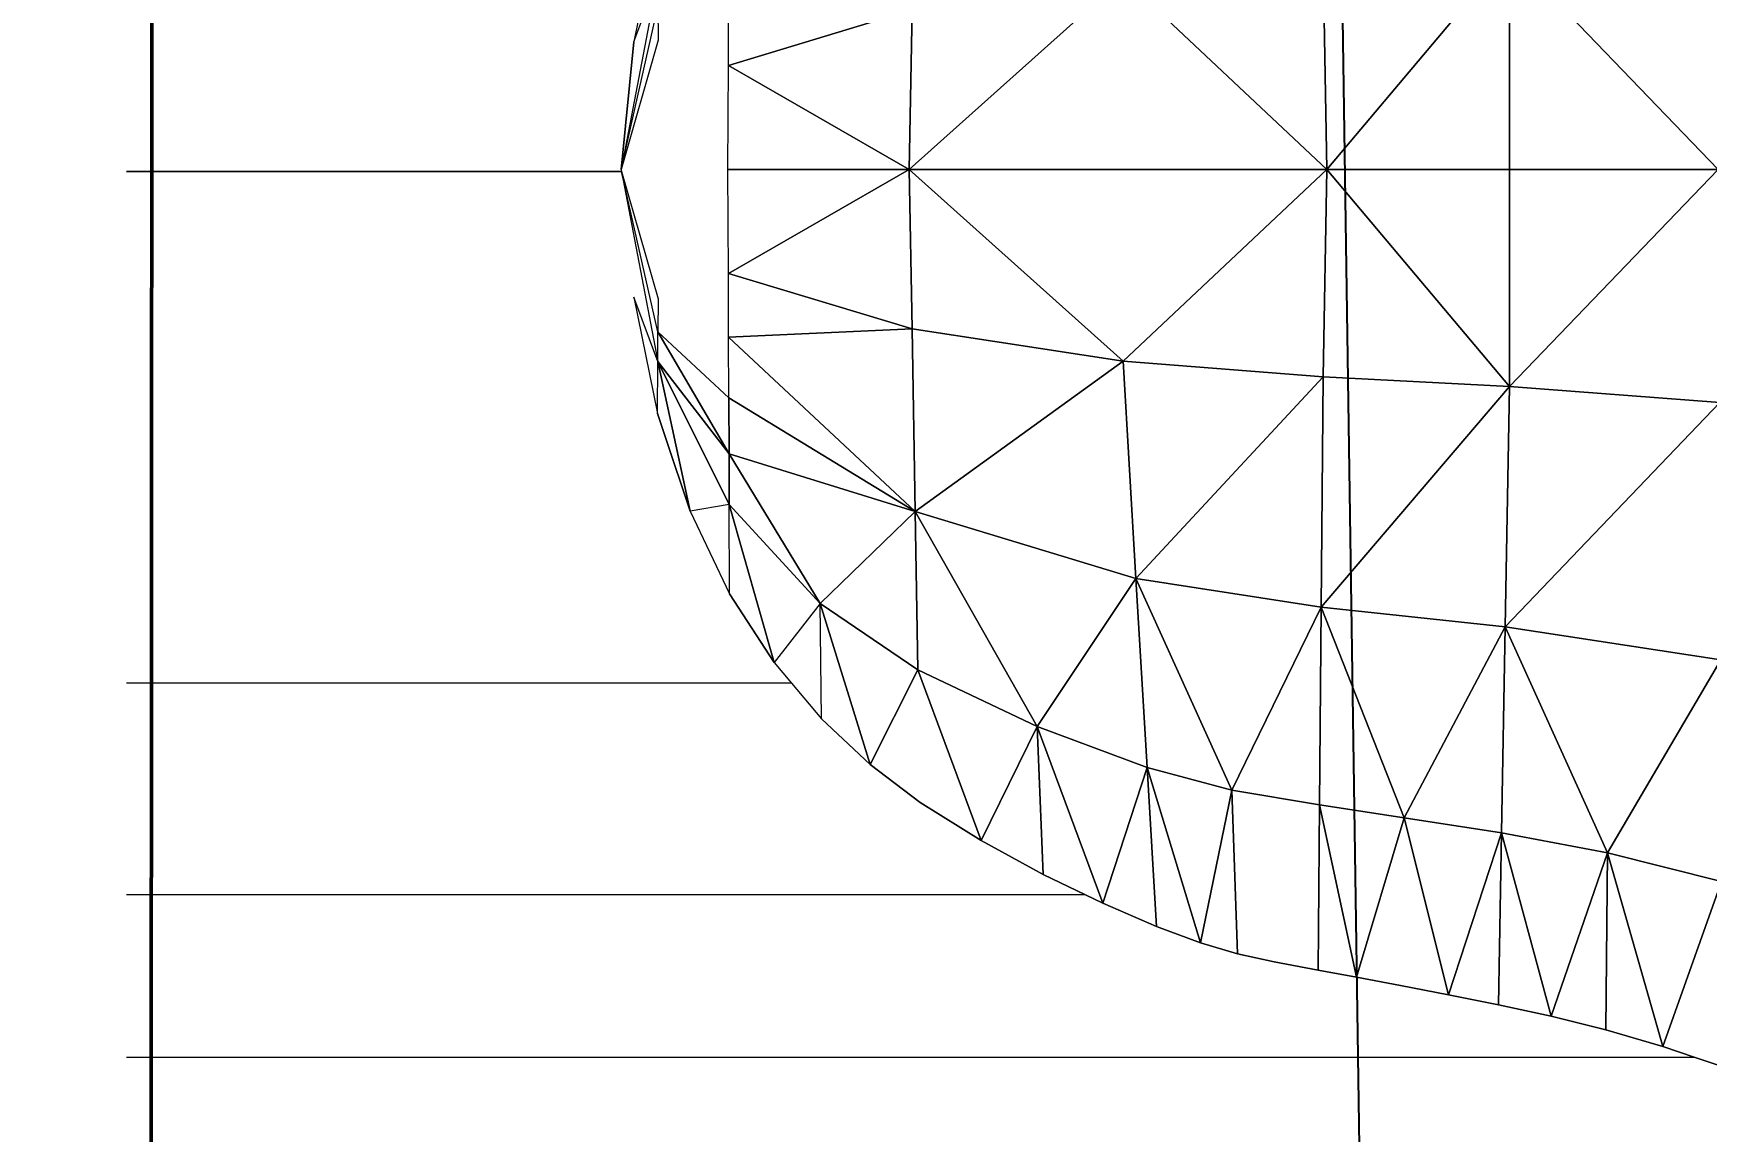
# Model space of a CAD drawing. Header units: centimetres. Extents: x -48696 to 156237, y -5617 to 29024.
# Drawn here: x -44947.129 to -44943.858, y 10334.815 to 10336.961 of the extents above; entities that cross this region are included whole.
import ezdxf

# ---------------------------------------------------------------- set-up
doc = ezdxf.new("R2010")
doc.units = ezdxf.units.CM
doc.layers.add('A0 BV', color=7, linetype='Continuous', plot=False)
doc.layers.add('Moveis', color=1, linetype='Continuous', lineweight=9)
doc.layers.add('Parede Baixa', color=5, linetype='Continuous', lineweight=50)
doc.styles.add('Valéria', font='romantic.ttf', dxfattribs={"height": 10})
doc.dimstyles.new('Cota - 50', dxfattribs={"dimtxt": 10, "dimasz": 5, "dimexe": 10, "dimexo": 20, "dimgap": 5, "dimtad": 1, "dimtxsty": 'Valéria', "dimblk": 'DOT', "dimcen": 0, "dimclrd": 12, "dimclre": 12, "dimclrt": 2, "dimazin": 2, "dimtfac": 1, "dimtix": 1, "dimtmove": 0, "dimatfit": 3, "dimldrblk": 'DOT', "dimfxl": 1, "dimarcsym": 0})

# ---------------------------------------------------------------- blocks, each defined once
blk = doc.blocks.new('o')
at = {"layer": 'Moveis'}
for points, invisible_edges in [([(12552.0413, 3259.6459), (12553.0141, 3260.0972), (12552.9707, 3259.8836)], 13), ([(12552.0413, 3259.6459), (12552.9707, 3259.8836), (12552.9473, 3259.6499)], 13), ([(12552.9482, 3259.6459), (12552.0413, 3259.6459), (12552.9473, 3259.6499)], 2), ([(12553.0281, 3259.1608), (12552.0413, 3259.6459), (12553.0141, 3259.2026)], 3), ([(12553.0141, 3259.2026), (12552.0413, 3259.6459), (12552.9707, 3259.4161)], 3), ([(12552.9707, 3259.4161), (12552.0413, 3259.6459), (12552.9482, 3259.6459)], 13), ([(12553.0147, 3259.2979), (12552.9707, 3259.4161), (12552.9482, 3259.6459)], 2), ([(12553.0147, 3259.2979), (12553.0281, 3259.1608), (12553.0141, 3259.2026)], 1), ([(12553.0281, 3259.1608), (12553.0147, 3259.2979), (12553.0739, 3259.0236)], 1), ([(12552.0413, 3258.7088), (12553.0281, 3259.1608), (12553.0739, 3259.0236)], 13), ([(12552.0413, 3258.7088), (12553.0739, 3259.0236), (12553.1464, 3258.8725)], 13), ([(12552.0413, 3258.7088), (12553.1464, 3258.8725), (12553.2278, 3258.7466)], 13), ([(12552.0413, 3258.7088), (12553.2278, 3258.7466), (12553.2596, 3258.7088)], 1), ([(12553.4913, 3258.7331), (12553.4955, 3258.4901), (12553.404, 3258.5593)], 1), ([(12553.4955, 3258.4901), (12553.4913, 3258.7331), (12553.6074, 3258.4201)], 1), ([(12552.0413, 3258.3206), (12553.2596, 3258.7088), (12553.3147, 3258.6432)], 13), ([(12552.0413, 3258.3206), (12553.3147, 3258.6432), (12553.404, 3258.5593)], 13), ([(12553.7102, 3258.6291), (12553.7985, 3258.3206), (12553.7212, 3258.3581)], 1), ([(12553.7985, 3258.3206), (12553.7102, 3258.6291), (12553.8305, 3258.3051)], 1), ([(12552.0413, 3258.3206), (12553.404, 3258.5593), (12553.4955, 3258.4901)], 13), ([(12554.2274, 3258.4853), (12554.0769, 3258.2127), (12554.067, 3258.5122)], 1), ([(12552.0413, 3258.3206), (12553.4955, 3258.4901), (12553.6074, 3258.4201)], 13), ([(12554.0769, 3258.2127), (12554.2274, 3258.4853), (12554.1444, 3258.1978)], 3), ([(12554.1444, 3258.1978), (12554.2274, 3258.4853), (12554.2248, 3258.1827)], 1), ([(12554.3823, 3258.462), (12554.3761, 3258.1542), (12554.2954, 3258.1695)], 1), ([(12554.3761, 3258.1542), (12554.3823, 3258.462), (12554.4636, 3258.1373)], 1), ([(12552.0413, 3258.3206), (12553.6074, 3258.4201), (12553.7212, 3258.3581)], 13), ([(12552.0413, 3258.3206), (12553.7212, 3258.3581), (12553.7985, 3258.3206)], 1), ([(12552.0413, 3258.0228), (12553.7985, 3258.3206), (12553.8305, 3258.3051)], 13), ([(12554.964, 3258.3453), (12554.916, 3258.0228), (12554.8567, 3258.0426)], 1), ([(12554.916, 3258.0228), (12554.964, 3258.3453), (12554.9651, 3258.0063)], 1), ([(12552.0413, 3258.0228), (12553.8305, 3258.3051), (12553.9286, 3258.2628)], 13), ([(12552.0413, 3258.0228), (12553.9286, 3258.2628), (12554.0092, 3258.2327)], 13), ([(12552.0413, 3258.0228), (12554.0092, 3258.2327), (12554.0769, 3258.2127)], 13), ([(12552.0413, 3258.0228), (12554.0769, 3258.2127), (12554.916, 3258.0228)], 3), ([(12554.916, 3258.0228), (12554.0769, 3258.2127), (12554.1444, 3258.1978)], 13), ([(12554.916, 3258.0228), (12554.1444, 3258.1978), (12554.2248, 3258.1827)], 13), ([(12554.916, 3258.0228), (12554.2248, 3258.1827), (12554.2954, 3258.1695)], 13), ([(12554.916, 3258.0228), (12554.2954, 3258.1695), (12554.3761, 3258.1542)], 13), ([(12554.916, 3258.0228), (12554.3761, 3258.1542), (12554.4636, 3258.1373)], 13), ([(12554.916, 3258.0228), (12554.4636, 3258.1373), (12554.5556, 3258.119)], 13), ([(12554.916, 3258.0228), (12554.5556, 3258.119), (12554.6519, 3258.098)], 13), ([(12554.916, 3258.0228), (12554.6519, 3258.098), (12554.7523, 3258.073)], 13), ([(12554.916, 3258.0228), (12554.7523, 3258.073), (12554.8567, 3258.0426)], 1), ([(12555.1252, 3257.9503), (12554.916, 3258.0228), (12554.9651, 3258.0063)], 1), ([(12552.0413, 3257.8355), (12555.1252, 3257.9503), (12555.2938, 3257.8971)], 13)]:
    blk.add_3dface(points, dxfattribs=dict(at, invisible_edges=invisible_edges))
for points in [[(12554.9611, 3260.0768), (12554.9582, 3259.6499), (12554.5757, 3260.0476)], [(12554.5757, 3260.0476), (12554.2411, 3259.6499), (12554.2343, 3260.0297)], [(12554.5757, 3259.6499), (12554.2411, 3259.6499), (12554.5757, 3260.0476)], [(12554.9582, 3259.6499), (12554.5757, 3259.6499), (12554.5757, 3260.0476)], [(12554.2411, 3259.6499), (12553.8673, 3260.0011), (12554.2343, 3260.0297)], [(12553.0147, 3260.0018), (12552.9473, 3259.6499), (12552.9707, 3259.8836)], [(12553.8673, 3260.0011), (12553.4754, 3259.6499), (12553.4806, 3259.9421)], [(12554.2411, 3259.6499), (12553.4754, 3259.6499), (12553.8673, 3260.0011)], [(12553.0154, 3259.8869), (12552.9473, 3259.6499), (12553.015, 3259.9474)], [(12553.4806, 3259.9421), (12553.144, 3259.8406), (12553.1444, 3259.9573)], [(12553.4806, 3259.9421), (12553.4754, 3259.6499), (12553.144, 3259.8406)], [(12553.4754, 3259.6499), (12553.1432, 3259.6499), (12553.144, 3259.8406)], [(12553.0154, 3259.4128), (12553.015, 3259.3523), (12552.9482, 3259.6459)], [(12553.4754, 3259.6499), (12553.144, 3259.4591), (12553.1432, 3259.6499)], [(12553.4806, 3259.3576), (12553.144, 3259.4591), (12553.4754, 3259.6499)], [(12554.2411, 3259.6499), (12553.8673, 3259.2987), (12553.4754, 3259.6499)], [(12553.8673, 3259.2987), (12553.4806, 3259.3576), (12553.4754, 3259.6499)], [(12554.2411, 3259.6499), (12554.2343, 3259.27), (12553.8673, 3259.2987)], [(12554.5757, 3259.2521), (12554.2343, 3259.27), (12554.2411, 3259.6499)], [(12554.5757, 3259.2521), (12554.2411, 3259.6499), (12554.5757, 3259.6499)], [(12554.9582, 3259.6499), (12554.5757, 3259.2521), (12554.5757, 3259.6499)], [(12554.9611, 3259.2229), (12554.5757, 3259.2521), (12554.9582, 3259.6499)], [(12553.4806, 3259.3576), (12553.1444, 3259.3424), (12553.144, 3259.4591)], [(12553.1453, 3259.1288), (12553.0147, 3259.2979), (12553.015, 3259.3523)], [(12553.1453, 3259.1288), (12553.015, 3259.3523), (12553.1449, 3259.2316)], [(12553.4863, 3259.0228), (12553.1444, 3259.3424), (12553.4806, 3259.3576)], [(12553.4863, 3259.0228), (12553.1449, 3259.2316), (12553.1444, 3259.3424)], [(12553.8673, 3259.2987), (12553.4863, 3259.0228), (12553.4806, 3259.3576)], [(12553.1457, 3259.036), (12553.0739, 3259.0236), (12553.0147, 3259.2979)], [(12553.1457, 3259.036), (12553.0147, 3259.2979), (12553.1453, 3259.1288)], [(12553.8909, 3258.9003), (12553.4863, 3259.0228), (12553.8673, 3259.2987)], [(12554.2343, 3259.27), (12553.8909, 3258.9003), (12553.8673, 3259.2987)], [(12554.2343, 3259.27), (12554.2306, 3258.8479), (12553.8909, 3258.9003)], [(12554.5757, 3259.2521), (12554.2306, 3258.8479), (12554.2343, 3259.27)], [(12554.5757, 3259.2521), (12554.5679, 3258.8119), (12554.2306, 3258.8479)], [(12554.9611, 3259.2229), (12554.5679, 3258.8119), (12554.5757, 3259.2521)], [(12553.4863, 3259.0228), (12553.1453, 3259.1288), (12553.1449, 3259.2316)], [(12554.9627, 3258.7512), (12554.5679, 3258.8119), (12554.9611, 3259.2229)], [(12553.4863, 3259.0228), (12553.3123, 3258.8548), (12553.1453, 3259.1288)], [(12553.3123, 3258.8548), (12553.1457, 3259.036), (12553.1453, 3259.1288)], [(12553.2278, 3258.7466), (12553.1464, 3258.8725), (12553.1457, 3259.036)], [(12553.3123, 3258.8548), (12553.2278, 3258.7466), (12553.1457, 3259.036)], [(12553.4913, 3258.7331), (12553.3123, 3258.8548), (12553.4863, 3259.0228)], [(12553.7102, 3258.6291), (12553.4913, 3258.7331), (12553.4863, 3259.0228)], [(12553.8909, 3258.9003), (12553.7102, 3258.6291), (12553.4863, 3259.0228)], [(12553.9113, 3258.5542), (12553.7102, 3258.6291), (12553.8909, 3258.9003)], [(12554.2306, 3258.8479), (12554.067, 3258.5122), (12553.8909, 3258.9003)], [(12554.067, 3258.5122), (12553.9113, 3258.5542), (12553.8909, 3258.9003)], [(12553.4913, 3258.7331), (12553.404, 3258.5593), (12553.3123, 3258.8548)], [(12553.404, 3258.5593), (12553.3147, 3258.6432), (12553.3123, 3258.8548)], [(12554.2306, 3258.8479), (12554.2274, 3258.4853), (12554.067, 3258.5122)], [(12554.3823, 3258.462), (12554.2274, 3258.4853), (12554.2306, 3258.8479)], [(12554.5679, 3258.8119), (12554.3823, 3258.462), (12554.2306, 3258.8479)], [(12554.5679, 3258.8119), (12554.5612, 3258.4341), (12554.3823, 3258.462)], [(12554.7549, 3258.3976), (12554.5612, 3258.4341), (12554.5679, 3258.8119)], [(12554.9627, 3258.7512), (12554.7549, 3258.3976), (12554.5679, 3258.8119)], [(12554.964, 3258.3453), (12554.7549, 3258.3976), (12554.9627, 3258.7512)], [(12553.7102, 3258.6291), (12553.6074, 3258.4201), (12553.4913, 3258.7331)], [(12553.7212, 3258.3581), (12553.6074, 3258.4201), (12553.7102, 3258.6291)], [(12553.9113, 3258.5542), (12553.8305, 3258.3051), (12553.7102, 3258.6291)], [(12553.9286, 3258.2628), (12553.8305, 3258.3051), (12553.9113, 3258.5542)], [(12554.0092, 3258.2327), (12553.9286, 3258.2628), (12553.9113, 3258.5542)], [(12554.067, 3258.5122), (12554.0092, 3258.2327), (12553.9113, 3258.5542)], [(12554.0769, 3258.2127), (12554.0092, 3258.2327), (12554.067, 3258.5122)], [(12554.2954, 3258.1695), (12554.2248, 3258.1827), (12554.2274, 3258.4853)], [(12554.3823, 3258.462), (12554.2954, 3258.1695), (12554.2274, 3258.4853)], [(12554.5612, 3258.4341), (12554.4636, 3258.1373), (12554.3823, 3258.462)], [(12554.5612, 3258.4341), (12554.5556, 3258.119), (12554.4636, 3258.1373)], [(12554.6519, 3258.098), (12554.5556, 3258.119), (12554.5612, 3258.4341)], [(12554.7549, 3258.3976), (12554.6519, 3258.098), (12554.5612, 3258.4341)], [(12554.7549, 3258.3976), (12554.7523, 3258.073), (12554.6519, 3258.098)], [(12554.8567, 3258.0426), (12554.7523, 3258.073), (12554.7549, 3258.3976)], [(12554.964, 3258.3453), (12554.8567, 3258.0426), (12554.7549, 3258.3976)]]:
    blk.add_3dface(points, dxfattribs=at)
blk = doc.blocks.new('_Dot')
at = {"color": 0, "linetype": 'ByBlock', "lineweight": -2}
blk.add_line((-0.5, 0), (-1, 0), dxfattribs=at)
at = {"color": 0, "linetype": 'ByBlock', "const_width": 0.5}
blk.add_lwpolyline([(-0.25, 0, 1), (0.25, 0, 1)], format="xyb", close=True, dxfattribs=at)
blk = doc.blocks.new('*D1833')
at = {"layer": 'A0 BV', "color": 12, "lineweight": -2, "transparency": 16777216}
for p, q in [((-44926.8512, 10416.3451), (-44905.5446, 10416.3451)), ((-44915.5446, 10181.3451), (-44915.5446, 10411.3451)), ((-44926.9912, 10176.3451), (-44905.5446, 10176.3451))]:
    blk.add_line(p, q, dxfattribs=at)
at = {"layer": 'Defpoints', "color": 0, "transparency": 16777216}
for p in [(-44946.8512, 10416.3451), (-44915.5446, 10416.3451), (-44946.9912, 10176.3451)]:
    blk.add_point(p, dxfattribs=at)
at = {"layer": 'A0 BV', "color": 12, "lineweight": -2, "transparency": 16777216, "xscale": 5, "yscale": 5, "zscale": 5}
for p, rotation in [((-44915.5446, 10416.3451), 90), ((-44915.5446, 10176.3451), 270)]:
    blk.add_blockref('_Dot', p, dxfattribs=dict(at, rotation=rotation))
at = {"layer": 'A0 BV', "color": 2, "transparency": 16777216, "insert": (-44925.6556, 10296.3451), "char_height": 10, "attachment_point": 5, "rotation": 90, "style": 'Valéria'}
blk.add_mtext('240', dxfattribs=at)

msp = doc.modelspace()

# ---------------------------------------------------------------- linework, layer by layer
msp.add_line((-44937.1857, 9842.90048), (-44956.43446, 11130.92449))
at = {"layer": 'Parede Baixa'}
msp.add_line((-44946.99123, 10176.32932), (-44946.85122, 10416.37572), dxfattribs=at)

# ---------------------------------------------------------------- block references
at = {"layer": 'Parede Baixa', "xscale": 1.066666666666667, "yscale": 1.066666666666667, "zscale": 1.066666666666667}
msp.add_blockref('o', (-58335.7909, 6859.73541), dxfattribs=at)

# ---------------------------------------------------------------- dimensions: what is measured, and where the dimension line sits
at = {"layer": 'A0 BV'}
dim = msp.add_linear_dim(base=(-44915.54463, 10416.34505), p1=(-44946.99122, 10176.34509), p2=(-44946.85124, 10416.34505), angle=90, dimstyle='Cota - 50', dxfattribs=at)
dim.commit()
dim.dimension.update_dxf_attribs({"geometry": '*D1833', "text_midpoint": (-44925.65557, 10296.34507)})

doc.saveas('drawing.dxf')
